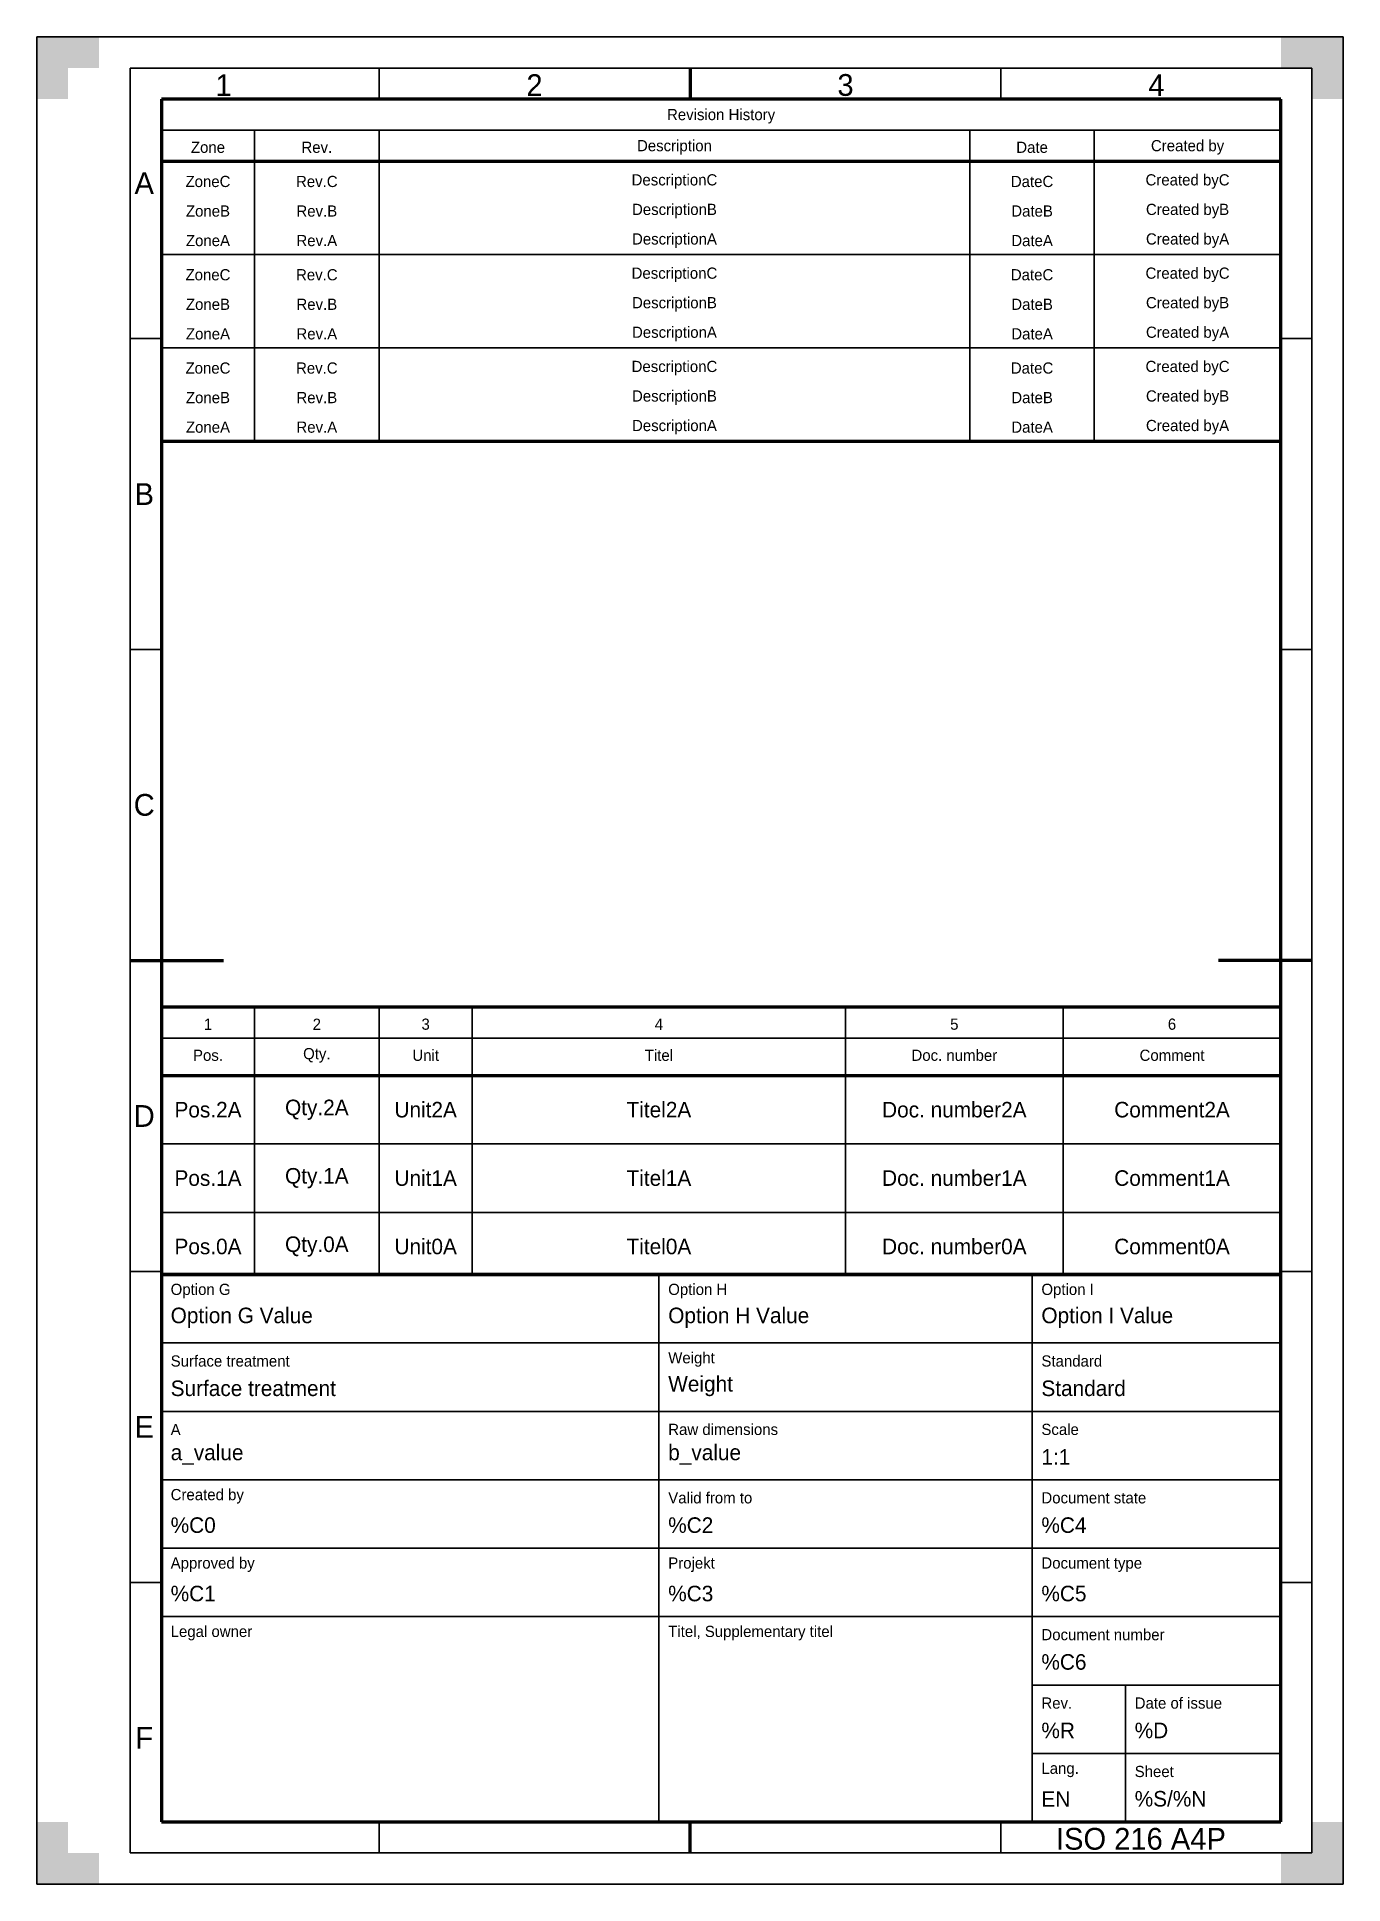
# Model space of a CAD drawing. Header units: millimetres. Extents: x 0 to 210, y 0 to 297.
import ezdxf

# ---------------------------------------------------------------- set-up
doc = ezdxf.new("R2010")
doc.units = ezdxf.units.MM

msp = doc.modelspace()

# ---------------------------------------------------------------- hatches: boundary and pattern name
for points in [[(0, 297), (10, 297), (10, 292), (5, 292), (5, 287), (0, 287), (0, 297)], [(210, 297), (200, 297), (200, 292), (205, 292), (205, 287), (210, 287), (210, 297)], [(0, 0), (10, 0), (10, 5), (5, 5), (5, 10), (0, 10), (0, 0)], [(210, 0), (200, 0), (200, 5), (205, 5), (205, 10), (210, 10), (210, 0)]]:
    msp.add_hatch(color=7).paths.add_polyline_path(points)

# ---------------------------------------------------------------- linework, layer by layer
at = {"color": 7, "lineweight": 35}
for p, q in [((0, 297), (0, 0)), ((210, 297), (0, 297)), ((210, 0), (210, 297)), ((15, 292), (15, 5)), ((205, 292), (15, 292)), ((55, 292), (55, 287)), ((155, 292), (155, 287)), ((205, 5), (205, 292)), ((20, 282), (200, 282)), ((35, 282), (35, 232)), ((55, 282), (55, 232)), ((150, 282), (150, 232)), ((170, 282), (170, 232)), ((20, 277), (200, 277)), ((20, 262), (200, 262)), ((15, 248.5), (20, 248.5)), ((20, 247), (200, 247)), ((205, 248.5), (200, 248.5)), ((15, 198.5), (20, 198.5)), ((205, 198.5), (200, 198.5)), ((35, 141), (35, 98)), ((55, 141), (55, 98)), ((70, 141), (70, 98)), ((130, 141), (130, 98)), ((165, 141), (165, 98)), ((20, 136), (200, 136)), ((20, 119), (200, 119)), ((20, 108), (200, 108)), ((15, 98.5), (20, 98.5)), ((205, 98.5), (200, 98.5)), ((100, 10), (100, 98)), ((160, 10), (160, 98)), ((200, 87), (20, 87)), ((200, 76), (20, 76)), ((200, 65), (20, 65)), ((200, 54), (20, 54)), ((15, 48.5), (20, 48.5)), ((205, 48.5), (200, 48.5)), ((200, 43), (20, 43)), ((200, 32), (160, 32)), ((175, 10), (175, 32)), ((200, 21), (160, 21)), ((55, 5), (55, 10)), ((155, 5), (155, 10)), ((15, 5), (205, 5)), ((0, 0), (210, 0))]:
    msp.add_line(p, q, dxfattribs=at)
at = {"color": 7, "lineweight": 70}
for p, q in [((105, 292), (105, 287)), ((20, 287), (20, 10)), ((200, 287), (20, 287)), ((20, 287), (20, 232)), ((200, 287), (20, 287)), ((200, 10), (200, 287)), ((200, 232), (200, 287)), ((20, 277), (200, 277)), ((20, 232), (200, 232)), ((15, 148.5), (30, 148.5)), ((205, 148.5), (190, 148.5)), ((20, 141), (20, 98)), ((200, 141), (20, 141)), ((200, 98), (200, 141)), ((20, 130), (200, 130)), ((20, 98), (20, 10)), ((200, 98), (20, 98)), ((20, 98), (200, 98)), ((200, 10), (200, 98)), ((20, 10), (200, 10)), ((20, 10), (200, 10)), ((105, 5), (105, 10))]:
    msp.add_line(p, q, dxfattribs=at)

# ---------------------------------------------------------------- texts
at = {"color": 7, "lineweight": 35}
for s, insert, char_height, attachment_point in [('3', (130, 289.25), 3.5, 5), ('1', (30, 289.25), 3.5, 5), ('2', (80, 289.25), 3.5, 5), ('4', (180, 289.25), 3.5, 5), ('Revision History', (110, 284.25), 1.8, 5), ('Zone', (27.5, 279.25), 1.8, 5), ('Rev.', (45, 279.25), 1.8, 5), ('Description', (102.5, 279.25), 1.8, 5), ('Date', (160, 279.25), 1.8, 5), ('Created by', (185, 279.25), 1.8, 5), ('A', (17.25, 273.5), 3.5, 5), ('ZoneC', (27.5, 273.75), 1.8, 5), ('Rev.C', (45, 273.75), 1.8, 5), ('DescriptionC', (102.5, 273.75), 1.8, 5), ('DateC', (160, 273.75), 1.8, 5), ('Created byC', (185, 273.75), 1.8, 5), ('ZoneB', (27.5, 269), 1.8, 5), ('Rev.B', (45, 269), 1.8, 5), ('DescriptionB', (102.5, 269), 1.8, 5), ('DateB', (160, 269), 1.8, 5), ('Created byB', (185, 269), 1.8, 5), ('ZoneA', (27.5, 264.25), 1.8, 5), ('Rev.A', (45, 264.25), 1.8, 5), ('DescriptionA', (102.5, 264.25), 1.8, 5), ('DateA', (160, 264.25), 1.8, 5), ('Created byA', (185, 264.25), 1.8, 5), ('ZoneC', (27.5, 258.75), 1.8, 5), ('Rev.C', (45, 258.75), 1.8, 5), ('DescriptionC', (102.5, 258.75), 1.8, 5), ('DateC', (160, 258.75), 1.8, 5), ('Created byC', (185, 258.75), 1.8, 5), ('ZoneB', (27.5, 254), 1.8, 5), ('Rev.B', (45, 254), 1.8, 5), ('DescriptionB', (102.5, 254), 1.8, 5), ('DateB', (160, 254), 1.8, 5), ('Created byB', (185, 254), 1.8, 5), ('ZoneA', (27.5, 249.25), 1.8, 5), ('Rev.A', (45, 249.25), 1.8, 5), ('DescriptionA', (102.5, 249.25), 1.8, 5), ('DateA', (160, 249.25), 1.8, 5), ('Created byA', (185, 249.25), 1.8, 5), ('ZoneC', (27.5, 243.75), 1.8, 5), ('Rev.C', (45, 243.75), 1.8, 5), ('DescriptionC', (102.5, 243.75), 1.8, 5), ('DateC', (160, 243.75), 1.8, 5), ('Created byC', (185, 243.75), 1.8, 5), ('ZoneB', (27.5, 239), 1.8, 5), ('Rev.B', (45, 239), 1.8, 5), ('DescriptionB', (102.5, 239), 1.8, 5), ('DateB', (160, 239), 1.8, 5), ('Created byB', (185, 239), 1.8, 5), ('ZoneA', (27.5, 234.25), 1.8, 5), ('Rev.A', (45, 234.25), 1.8, 5), ('DescriptionA', (102.5, 234.25), 1.8, 5), ('DateA', (160, 234.25), 1.8, 5), ('Created byA', (185, 234.25), 1.8, 5), ('B', (17.25, 223.5), 3.5, 5), ('C', (17.25, 173.5), 3.5, 5), ('1', (27.5, 138.25), 1.8, 5), ('2', (45, 138.25), 1.8, 5), ('3', (62.5, 138.25), 1.8, 5), ('4', (100, 138.25), 1.8, 5), ('5', (147.5, 138.25), 1.8, 5), ('6', (182.5, 138.25), 1.8, 5), ('Pos.', (27.5, 133.25), 1.8, 5), ('Qty.', (45, 133.25), 1.8, 5), ('Unit', (62.5, 133.25), 1.8, 5), ('Titel', (100, 133.25), 1.8, 5), ('Doc. number', (147.5, 133.25), 1.8, 5), ('Comment', (182.5, 133.25), 1.8, 5), ('D', (17.25, 123.5), 3.5, 5), ('Pos.2A', (27.5, 124.5), 2.5, 5), ('Qty.2A', (45, 124.5), 2.5, 5), ('Unit2A', (62.5, 124.5), 2.5, 5), ('Titel2A', (100, 124.5), 2.5, 5), ('Doc. number2A', (147.5, 124.5), 2.5, 5), ('Comment2A', (182.5, 124.5), 2.5, 5), ('Pos.1A', (27.5, 113.5), 2.5, 5), ('Qty.1A', (45, 113.5), 2.5, 5), ('Unit1A', (62.5, 113.5), 2.5, 5), ('Titel1A', (100, 113.5), 2.5, 5), ('Doc. number1A', (147.5, 113.5), 2.5, 5), ('Comment1A', (182.5, 113.5), 2.5, 5), ('Qty.0A', (45, 102.5), 2.5, 5), ('Pos.0A', (27.5, 102.5), 2.5, 5), ('Unit0A', (62.5, 102.5), 2.5, 5), ('Titel0A', (100, 102.5), 2.5, 5), ('Doc. number0A', (147.5, 102.5), 2.5, 5), ('Comment0A', (182.5, 102.5), 2.5, 5), ('Option G', (21.5, 94.18), 1.8, 7), ('Option H', (101.5, 94.18), 1.8, 7), ('Option I', (161.5, 94.18), 1.8, 7), ('Option G Value', (21.5, 89.43), 2.5, 7), ('Option H Value', (101.5, 89.43), 2.5, 7), ('Option I Value', (161.5, 89.43), 2.5, 7), ('Surface treatment', (21.5, 83.18), 1.8, 7), ('Weight', (101.5, 83.18), 1.8, 7), ('Standard', (161.5, 83.18), 1.8, 7), ('Surface treatment', (21.5, 78.43), 2.5, 7), ('Weight', (101.5, 78.43), 2.5, 7), ('Standard', (161.5, 78.43), 2.5, 7), ('E', (17.25, 73.5), 3.5, 5), ('A', (21.5, 72.18), 1.8, 7), ('Raw dimensions', (101.5, 72.18), 1.8, 7), ('Scale', (161.5, 72.18), 1.8, 7), ('a_value', (21.5, 67.43), 2.5, 7), ('b_value', (101.5, 67.43), 2.5, 7), ('1:1', (161.5, 67.43), 2.5, 7), ('Created by', (21.5, 61.18), 1.8, 7), ('Valid from to', (101.5, 61.18), 1.8, 7), ('Document state', (161.5, 61.18), 1.8, 7), ('%C0', (21.5, 56.43), 2.5, 7), ('%C2', (101.5, 56.43), 2.5, 7), ('%C4', (161.5, 56.43), 2.5, 7), ('Approved by', (21.5, 50.18), 1.8, 7), ('Projekt', (101.5, 50.18), 1.8, 7), ('Document type', (161.5, 50.18), 1.8, 7), ('%C1', (21.5, 45.43), 2.5, 7), ('%C3', (101.5, 45.43), 2.5, 7), ('%C5', (161.5, 45.43), 2.5, 7), ('Legal owner', (21.5, 39.18), 1.8, 7), ('Titel, Supplementary titel', (101.5, 39.18), 1.8, 7), ('Document number', (161.5, 39.18), 1.8, 7), ('%C6', (161.5, 34.43), 2.5, 7), ('Rev.', (161.5, 28.18), 1.8, 7), ('Date of issue', (176.5, 28.18), 1.8, 7), ('F', (17.25, 23.5), 3.5, 5), ('%R', (161.5, 23.43), 2.5, 7), ('%D', (176.5, 23.43), 2.5, 7), ('Lang.', (161.5, 17.18), 1.8, 7), ('Sheet', (176.5, 17.18), 1.8, 7), ('EN', (161.5, 12.43), 2.5, 7), ('%S/%N', (176.5, 12.43), 2.5, 7), ('ISO 216 A4P', (177.5, 7.25), 3.5, 5)]:
    msp.add_mtext(s, dxfattribs=dict(at, insert=insert, char_height=char_height, attachment_point=attachment_point))

doc.saveas('drawing.dxf')
